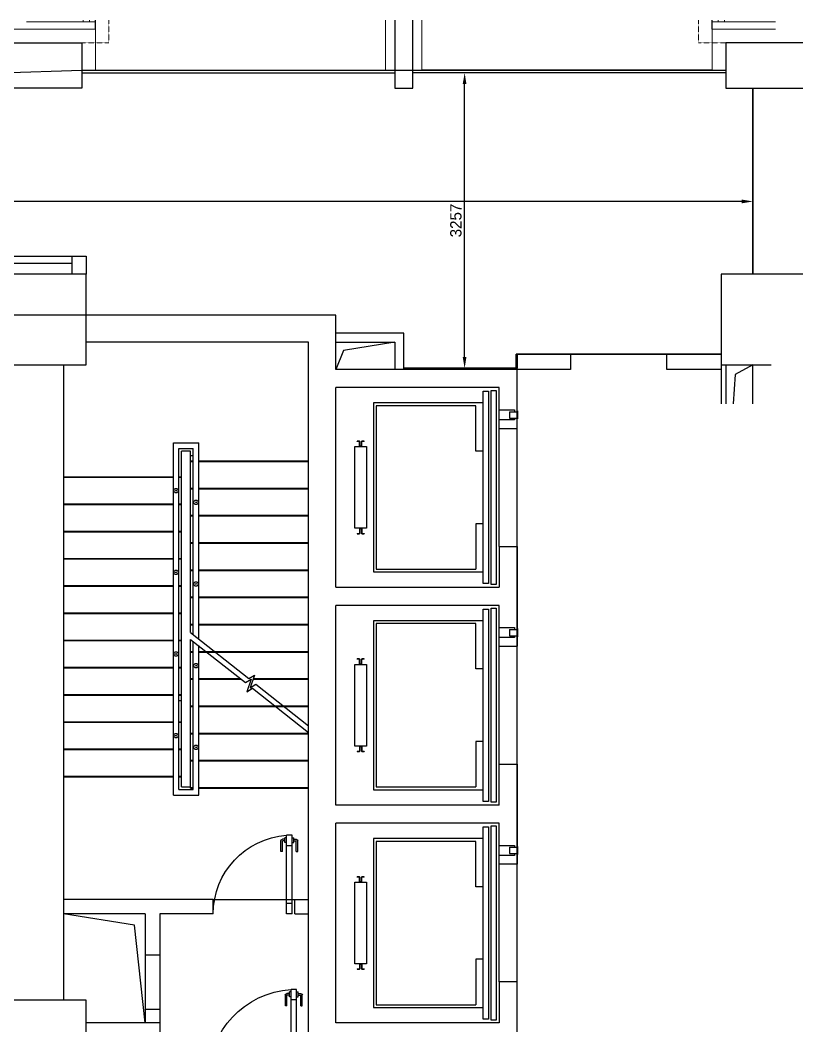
# Model space of a CAD drawing. Header units: millimetres. Extents: x 1343015 to 1379223, y 59393 to 94486.
# Drawn here: x 1359385 to 1368015, y 83402 to 94486 of the extents above; entities that cross this region are included whole.
import ezdxf

# ---------------------------------------------------------------- set-up
doc = ezdxf.new("R2010")
doc.units = ezdxf.units.MM
doc.linetypes.add('HIDDEN', pattern=[0.375, 0.25, -0.125])
doc.linetypes.add('HIDDEN2', pattern=[4.7625, 3.175, -1.5875])
for name, color, linetype in [('Baca', 7, 'Continuous'), ('Divar-esas', 7, 'Continuous'), ('Divar-komek', 7, 'Continuous'), ('Lift', 7, 'Continuous'), ('Meheccer', 7, 'Continuous'), ('OFFICE_BOUNDARY', 3, 'Continuous'), ('Pencere', 7, 'Continuous'), ('Pillekan', 7, 'Continuous'), ('plita 2', 7, 'Continuous'), ('Qapi', 7, 'Continuous'), ('Santexnika', 7, 'Continuous'), ('sutun1', 7, 'Continuous'), ('Tavan', 7, 'Continuous')]:
    doc.layers.add(name, color=color, linetype=linetype)
doc.layers.add('Fasad detali', color=37, linetype='Continuous', lineweight=20)
doc.layers.add('obl. keramogranit', color=138, linetype='Continuous', lineweight=18, true_color=0x005252)
doc.layers.add('plita', color=182, linetype='Continuous', lineweight=5, true_color=0x3a07c5)

msp = doc.modelspace()

# ---------------------------------------------------------------- linework, layer by layer
at = {"color": 1, "lineweight": 30}
for p, q in [((1359165, 93906), (1360065, 93936)), ((1360065, 93936), (1363515, 93936)), ((1363515, 93936), (1363515, 93936)), ((1363515, 93936), (1363715, 93936)), ((1363715, 93936), (1363715, 93936)), ((1363715, 93936), (1367165, 93936)), ((1367165, 93936), (1367165, 93736)), ((1367165, 93736), (1367465, 93736)), ((1367465, 93736), (1367465, 91686)), ((1367465, 91686), (1367115, 91686)), ((1367115, 91686), (1367115, 90806)), ((1360117, 91236), (1359115, 91236)), ((1362865, 91236), (1360117, 91236)), ((1362865, 91036), (1362865, 91236)), ((1363615, 91036), (1362865, 91036)), ((1363615, 90636), (1363615, 91036)), ((1367115, 90806), (1364855, 90806)), ((1364855, 90806), (1364855, 90636)), ((1364855, 90636), (1363615, 90636))]:
    msp.add_line(p, q, dxfattribs=at)
at = {"color": 18, "lineweight": -3, "true_color": 0x000000}
for p, q in [((1359165, 93906), (1360065, 93936)), ((1360065, 93936), (1363515, 93936)), ((1363515, 93936), (1363515, 93936)), ((1363515, 93936), (1363715, 93936)), ((1363715, 93936), (1363715, 93936)), ((1363715, 93936), (1367165, 93936)), ((1367165, 93936), (1367165, 93736)), ((1367165, 93736), (1367465, 93736)), ((1367465, 93736), (1367465, 91686)), ((1367465, 91686), (1367115, 91686)), ((1367115, 91686), (1367115, 90806)), ((1360117, 91236), (1359115, 91236)), ((1362865, 91236), (1360117, 91236)), ((1362865, 91036), (1362865, 91236)), ((1363615, 91036), (1362865, 91036)), ((1363615, 90649), (1363615, 91036)), ((1367115, 90806), (1364865, 90804)), ((1364865, 90804), (1364865, 90649)), ((1364865, 90649), (1363615, 90649))]:
    msp.add_line(p, q, dxfattribs=at)
at = {"color": 0, "lineweight": -2, "transparency": 16777216}
for p, q in [((1364516, 93906), (1364223, 93906)), ((1364286, 90774), (1364286, 93781)), ((1367465, 92680), (1367465, 92425)), ((1367340, 92488), (1343990, 92488)), ((1364516, 90649), (1364223, 90649))]:
    msp.add_line(p, q, dxfattribs=at)
for p, q in [((1363126, 89846), (1363100, 89846)), ((1363100, 89842), (1363100, 89846)), ((1363122, 89842), (1363100, 89842)), ((1363126, 89790), (1363126, 89838)), ((1363130, 89794), (1363130, 89842)), ((1363150, 89786), (1363130, 89786)), ((1363146, 89790), (1363134, 89790)), ((1363150, 89794), (1363150, 89842)), ((1363180, 89846), (1363154, 89846)), ((1363154, 89790), (1363154, 89838)), ((1363180, 89842), (1363158, 89842)), ((1363180, 89842), (1363180, 89846)), ((1363100, 88830), (1363100, 88826)), ((1363100, 88830), (1363122, 88830)), ((1363100, 88826), (1363126, 88826)), ((1363126, 88882), (1363126, 88834)), ((1363130, 88886), (1363150, 88886)), ((1363130, 88878), (1363130, 88830)), ((1363134, 88882), (1363146, 88882)), ((1363150, 88878), (1363150, 88830)), ((1363154, 88882), (1363154, 88834)), ((1363154, 88826), (1363180, 88826)), ((1363158, 88830), (1363180, 88830)), ((1363180, 88830), (1363180, 88826)), ((1363126, 87446), (1363100, 87446)), ((1363100, 87442), (1363100, 87446)), ((1363122, 87442), (1363100, 87442)), ((1363126, 87390), (1363126, 87438)), ((1363130, 87394), (1363130, 87442)), ((1363150, 87386), (1363130, 87386)), ((1363146, 87390), (1363134, 87390)), ((1363150, 87394), (1363150, 87442)), ((1363180, 87446), (1363154, 87446)), ((1363154, 87390), (1363154, 87438)), ((1363180, 87442), (1363158, 87442)), ((1363180, 87442), (1363180, 87446)), ((1363126, 86482), (1363126, 86434)), ((1363130, 86486), (1363150, 86486)), ((1363130, 86478), (1363130, 86430)), ((1363134, 86482), (1363146, 86482)), ((1363150, 86478), (1363150, 86430)), ((1363154, 86482), (1363154, 86434)), ((1363100, 86430), (1363100, 86426)), ((1363100, 86430), (1363122, 86430)), ((1363100, 86426), (1363126, 86426)), ((1363154, 86426), (1363180, 86426)), ((1363158, 86430), (1363180, 86430)), ((1363180, 86430), (1363180, 86426)), ((1363126, 85046), (1363100, 85046)), ((1363100, 85042), (1363100, 85046)), ((1363122, 85042), (1363100, 85042)), ((1363126, 84990), (1363126, 85038)), ((1363130, 84994), (1363130, 85042)), ((1363150, 84994), (1363150, 85042)), ((1363180, 85046), (1363154, 85046)), ((1363154, 84990), (1363154, 85038)), ((1363180, 85042), (1363158, 85042)), ((1363180, 85042), (1363180, 85046)), ((1363150, 84986), (1363130, 84986)), ((1363146, 84990), (1363134, 84990)), ((1363100, 84030), (1363100, 84026)), ((1363100, 84030), (1363122, 84030)), ((1363100, 84026), (1363126, 84026)), ((1363126, 84082), (1363126, 84034)), ((1363130, 84086), (1363150, 84086)), ((1363130, 84078), (1363130, 84030)), ((1363134, 84082), (1363146, 84082)), ((1363150, 84078), (1363150, 84030)), ((1363154, 84082), (1363154, 84034)), ((1363154, 84026), (1363180, 84026)), ((1363158, 84030), (1363180, 84030)), ((1363180, 84030), (1363180, 84026))]:
    msp.add_line(p, q)
at = {"extrusion": (0, 0, -1)}
for centre, start, end in [((-1363122, 89838), 90, 180), ((-1363126, 89842), 90, 180), ((-1363130, 89790), -90, 0), ((-1363134, 89794), -90, 0), ((-1363146, 89794), 180, -90), ((-1363154, 89842), 0, 90), ((-1363150, 89790), 180, -90), ((-1363158, 89838), 0, 90), ((-1363122, 88834), 180, -90), ((-1363130, 88882), 0, 90), ((-1363126, 88830), 180, -90), ((-1363134, 88878), 0, 90), ((-1363146, 88878), 90, 180), ((-1363150, 88882), 90, 180), ((-1363154, 88830), -90, 0), ((-1363158, 88834), -90, 0), ((-1363122, 87438), 90, 180), ((-1363126, 87442), 90, 180), ((-1363130, 87390), -90, 0), ((-1363134, 87394), -90, 0), ((-1363146, 87394), 180, -90), ((-1363154, 87442), 0, 90), ((-1363150, 87390), 180, -90), ((-1363158, 87438), 0, 90), ((-1363130, 86482), 0, 90), ((-1363134, 86478), 0, 90), ((-1363146, 86478), 90, 180), ((-1363150, 86482), 90, 180), ((-1363122, 86434), 180, -90), ((-1363126, 86430), 180, -90), ((-1363154, 86430), -90, 0), ((-1363158, 86434), -90, 0), ((-1363122, 85038), 90, 180), ((-1363126, 85042), 90, 180), ((-1363154, 85042), 0, 90), ((-1363158, 85038), 0, 90), ((-1363130, 84990), -90, 0), ((-1363134, 84994), -90, 0), ((-1363146, 84994), 180, -90), ((-1363150, 84990), 180, -90), ((-1363122, 84034), 180, -90), ((-1363130, 84082), 0, 90), ((-1363126, 84030), 180, -90), ((-1363134, 84078), 0, 90), ((-1363146, 84078), 90, 180), ((-1363150, 84082), 90, 180), ((-1363154, 84030), -90, 0), ((-1363158, 84034), -90, 0)]:
    msp.add_arc(centre, 4, start, end, dxfattribs=at)
at = {"color": 0, "transparency": 16777216}
for points in [[(1364265, 93781), (1364306, 93781), (1364286, 93906)], [(1367340, 92509), (1367340, 92467), (1367465, 92488)], [(1364265, 90774), (1364306, 90774), (1364286, 90649)]]:
    msp.add_solid(points, dxfattribs=at)
at = {"layer": 'Baca', "linetype": 'ByBlock'}
for p, q in [((1367465, 90686), (1367267, 90582)), ((1367267, 90582), (1367245, 90256))]:
    msp.add_line(p, q, dxfattribs=at)
at = {"layer": 'Baca'}
for p, q in [((1360645, 84514), (1359865, 84636)), ((1360765, 83436), (1360645, 84514))]:
    msp.add_line(p, q, dxfattribs=at)
msp.add_lwpolyline([(1363515, 90936), (1362950, 90845), (1362865, 90636)], dxfattribs=at)
at = {"layer": 'Divar-esas'}
for p, q in [((1359955, 91886), (1359955, 91686)), ((1359955, 91886), (1360115, 91886)), ((1360115, 91886), (1360115, 91686)), ((1362865, 90936), (1363515, 90936)), ((1363515, 90936), (1363515, 90636)), ((1361515, 84796), (1359865, 84796)), ((1361515, 84636), (1361515, 84796)), ((1362415, 84796), (1362565, 84796)), ((1362415, 84636), (1362415, 84796)), ((1360765, 84636), (1359865, 84636)), ((1360765, 84636), (1360765, 84186)), ((1361515, 84636), (1360925, 84636)), ((1360925, 84636), (1360925, 84186)), ((1362415, 84636), (1362565, 84636)), ((1360765, 84186), (1360925, 84186)), ((1360765, 83586), (1360765, 83436)), ((1360765, 83586), (1360925, 83586)), ((1360925, 83586), (1360925, 83436))]:
    msp.add_line(p, q, dxfattribs=at)
at = {"layer": 'Divar-komek'}
for p, q in [((1360215, 94386), (1360215, 94486)), ((1367015, 94386), (1367015, 94486)), ((1360765, 84186), (1360765, 83586)), ((1360925, 84186), (1360925, 83586))]:
    msp.add_line(p, q, dxfattribs=at)
at = {"layer": 'Fasad detali'}
for p, q in [((1360215, 94466), (1359456, 94466)), ((1360080, 94466), (1360080, 94486)), ((1360150, 94466), (1360150, 94486)), ((1360215, 94466), (1360215, 94386)), ((1367715, 94466), (1367015, 94466)), ((1367015, 94466), (1367015, 94386)), ((1367080, 94466), (1367080, 94486)), ((1367150, 94466), (1367150, 94486))]:
    msp.add_line(p, q, dxfattribs=at)
at = {"layer": 'Lift'}
for p, q in [((1364490, 88276), (1364490, 90396)), ((1364490, 90396), (1364550, 90396)), ((1364550, 90396), (1364550, 88276)), ((1364580, 88266), (1364580, 90406)), ((1364580, 90406), (1364635, 90406)), ((1364580, 90406), (1364635, 90406)), ((1364635, 90406), (1364635, 88266)), ((1363280, 90267), (1363280, 88405)), ((1364490, 90267), (1363280, 90267)), ((1363310, 90236), (1363310, 88436)), ((1364410, 90236), (1363310, 90236)), ((1364410, 89736), (1364410, 90236)), ((1364490, 89736), (1364410, 89736)), ((1364490, 88936), (1364410, 88936)), ((1364410, 88936), (1364410, 88436)), ((1363280, 88405), (1364490, 88405)), ((1363310, 88436), (1364410, 88436)), ((1364550, 88276), (1364490, 88276)), ((1364635, 88266), (1364580, 88266)), ((1364490, 85876), (1364490, 87996)), ((1364490, 87996), (1364550, 87996)), ((1364550, 87996), (1364550, 85876)), ((1364580, 85866), (1364580, 88006)), ((1364580, 88006), (1364635, 88006)), ((1364580, 88006), (1364635, 88006)), ((1364635, 88006), (1364635, 85866)), ((1363280, 87867), (1363280, 86005)), ((1364490, 87867), (1363280, 87867)), ((1363310, 87836), (1363310, 86036)), ((1364410, 87836), (1363310, 87836)), ((1364410, 87336), (1364410, 87836)), ((1364490, 87336), (1364410, 87336)), ((1364490, 86536), (1364410, 86536)), ((1364410, 86536), (1364410, 86036)), ((1363310, 86036), (1364410, 86036)), ((1363280, 86005), (1364490, 86005)), ((1364550, 85876), (1364490, 85876)), ((1364635, 85866), (1364580, 85866)), ((1364490, 83476), (1364490, 85596)), ((1364490, 85596), (1364550, 85596)), ((1364550, 85596), (1364550, 83476)), ((1364580, 83466), (1364580, 85606)), ((1364580, 85606), (1364635, 85606)), ((1364580, 85606), (1364635, 85606)), ((1364635, 85606), (1364635, 83466)), ((1363280, 85467), (1363280, 83605)), ((1364490, 85467), (1363280, 85467)), ((1363310, 85436), (1363310, 83636)), ((1364410, 85436), (1363310, 85436)), ((1364410, 84936), (1364410, 85436)), ((1364490, 84936), (1364410, 84936)), ((1364490, 84136), (1364410, 84136)), ((1364410, 84136), (1364410, 83636)), ((1363280, 83605), (1364490, 83605)), ((1363310, 83636), (1364410, 83636)), ((1364550, 83476), (1364490, 83476)), ((1364635, 83466), (1364580, 83466))]:
    msp.add_line(p, q, dxfattribs=at)
at = {"layer": 'Lift', "linetype": 'Continuous'}
for p, q in [((1364665, 90191), (1364835, 90191)), ((1364780, 90171), (1364865, 90171)), ((1364780, 90171), (1364780, 90101)), ((1364835, 90191), (1364835, 90171)), ((1364865, 90181), (1364868, 90181)), ((1364868, 90181), (1364868, 90091)), ((1364835, 90081), (1364665, 90081)), ((1364780, 90101), (1364865, 90101)), ((1364835, 90101), (1364835, 90081)), ((1364865, 90091), (1364868, 90091)), ((1364665, 87791), (1364835, 87791)), ((1364835, 87791), (1364835, 87771)), ((1364835, 87681), (1364665, 87681)), ((1364780, 87771), (1364865, 87771)), ((1364780, 87771), (1364780, 87701)), ((1364780, 87701), (1364865, 87701)), ((1364835, 87701), (1364835, 87681)), ((1364865, 87781), (1364868, 87781)), ((1364865, 87691), (1364868, 87691)), ((1364868, 87781), (1364868, 87691)), ((1364665, 85391), (1364835, 85391)), ((1364780, 85371), (1364865, 85371)), ((1364780, 85371), (1364780, 85301)), ((1364835, 85391), (1364835, 85371)), ((1364865, 85381), (1364868, 85381)), ((1364868, 85381), (1364868, 85291)), ((1364835, 85281), (1364665, 85281)), ((1364780, 85301), (1364865, 85301)), ((1364835, 85301), (1364835, 85281)), ((1364865, 85291), (1364868, 85291))]:
    msp.add_line(p, q, dxfattribs=at)
at = {"layer": 'Lift', "extrusion": (0, 0, -1)}
for points in [[(-1363205, 88886), (-1363075, 88886), (-1363075, 89786), (-1363205, 89786)], [(-1363205, 86486), (-1363075, 86486), (-1363075, 87386), (-1363205, 87386)], [(-1363205, 84086), (-1363075, 84086), (-1363075, 84986), (-1363205, 84986)]]:
    msp.add_lwpolyline(points, close=True, dxfattribs=at)
at = {"layer": 'Meheccer'}
for p, q in [((1361075, 85946), (1361075, 89826)), ((1361075, 89826), (1361355, 89826)), ((1361355, 87664), (1361355, 89826)), ((1361135, 86006), (1361135, 89766)), ((1361135, 89766), (1361295, 89766)), ((1361295, 87712), (1361295, 89766)), ((1361295, 86006), (1361295, 87638)), ((1361355, 85946), (1361355, 87591)), ((1361075, 85946), (1361355, 85946)), ((1361135, 86006), (1361295, 86006))]:
    msp.add_line(p, q, dxfattribs=at)
for centre, radius in [((1361105, 89301), 25), ((1361105, 89301), 5), ((1361325, 89172), 25), ((1361325, 89172), 5), ((1361105, 88401), 25), ((1361325, 88272), 25), ((1361105, 87501), 25), ((1361325, 87372), 25), ((1361325, 87372), 5), ((1361105, 86601), 25), ((1361325, 86472), 25), ((1361325, 86472), 5)]:
    msp.add_circle(centre, radius, dxfattribs=at)
at = {"layer": 'Meheccer', "linetype": 'HIDDEN2'}
for centre in [(1361105, 88401), (1361325, 88272), (1361105, 87501), (1361105, 86601)]:
    msp.add_circle(centre, 5, dxfattribs=at)
at = {"layer": 'obl. keramogranit'}
for p, q in [((1363415, 93936), (1363415, 94486)), ((1363815, 93936), (1363815, 94486)), ((1360215, 94386), (1359015, 94386)), ((1360215, 93936), (1360215, 94386)), ((1367715, 94386), (1367015, 94386)), ((1367015, 93936), (1367015, 94386)), ((1360215, 93936), (1360065, 93936)), ((1363515, 93936), (1363415, 93936)), ((1363715, 93936), (1363815, 93936)), ((1367165, 93936), (1367015, 93936))]:
    msp.add_line(p, q, dxfattribs=at)
at = {"layer": 'OFFICE_BOUNDARY'}
msp.add_lwpolyline([(1359165, 93906), (1360065, 93936), (1363515, 93936), (1363515, 93936), (1363715, 93936), (1363715, 93936), (1367165, 93936), (1367165, 93736), (1367465, 93736), (1367465, 91686), (1367115, 91686), (1367115, 90806), (1364855, 90806), (1364855, 90636), (1363615, 90636), (1363615, 91036), (1362865, 91036), (1362865, 91236), (1360117, 91236), (1359115, 91236)], dxfattribs=at)
at = {"layer": 'Pencere'}
for p, q in [((1360065, 93906), (1363515, 93906)), ((1360215, 93936), (1363415, 93936)), ((1367165, 93906), (1363715, 93906)), ((1367015, 93936), (1363815, 93936))]:
    msp.add_line(p, q, dxfattribs=at)
at = {"layer": 'Pencere', "linetype": 'ByBlock'}
for p, q in [((1359275, 91886), (1359955, 91886)), ((1359275, 91806), (1359955, 91806))]:
    msp.add_line(p, q, dxfattribs=at)
at = {"layer": 'Pillekan'}
for p, q in [((1361165, 86036), (1361165, 89736)), ((1361265, 89736), (1361165, 89736)), ((1361265, 87736), (1361265, 89736)), ((1361295, 89686), (1361265, 89686)), ((1361265, 89629), (1361295, 89629)), ((1361265, 89622), (1361295, 89622)), ((1361355, 89629), (1362565, 89629)), ((1361355, 89622), (1362565, 89622)), ((1361075, 89451), (1359865, 89451)), ((1361165, 89451), (1361135, 89451)), ((1361075, 89444), (1359865, 89444)), ((1361165, 89444), (1361135, 89444)), ((1361265, 89329), (1361295, 89329)), ((1361265, 89322), (1361295, 89322)), ((1361355, 89329), (1362565, 89329)), ((1361355, 89322), (1362565, 89322)), ((1361075, 89151), (1359865, 89151)), ((1361075, 89144), (1359865, 89144)), ((1361165, 89151), (1361135, 89151)), ((1361165, 89144), (1361135, 89144)), ((1361265, 89029), (1361295, 89029)), ((1361265, 89022), (1361295, 89022)), ((1361355, 89029), (1362565, 89029)), ((1361355, 89022), (1362565, 89022)), ((1361075, 88851), (1359865, 88851)), ((1361075, 88844), (1359865, 88844)), ((1361165, 88851), (1361135, 88851)), ((1361165, 88844), (1361135, 88844)), ((1361265, 88729), (1361295, 88729)), ((1361265, 88722), (1361295, 88722)), ((1361355, 88729), (1362565, 88729)), ((1361355, 88722), (1362565, 88722)), ((1361075, 88551), (1359865, 88551)), ((1361075, 88544), (1359865, 88544)), ((1361165, 88551), (1361135, 88551)), ((1361165, 88544), (1361135, 88544)), ((1361265, 88429), (1361295, 88429)), ((1361265, 88422), (1361295, 88422)), ((1361355, 88429), (1362565, 88429)), ((1361355, 88422), (1362565, 88422)), ((1361075, 88251), (1359865, 88251)), ((1361075, 88244), (1359865, 88244)), ((1361165, 88251), (1361135, 88251)), ((1361165, 88244), (1361135, 88244)), ((1361265, 88129), (1361295, 88129)), ((1361265, 88122), (1361295, 88122)), ((1361355, 88129), (1362565, 88129)), ((1361355, 88122), (1362565, 88122)), ((1361075, 87951), (1359865, 87951)), ((1361075, 87944), (1359865, 87944)), ((1361165, 87951), (1361135, 87951)), ((1361165, 87944), (1361135, 87944)), ((1361265, 87829), (1361295, 87829)), ((1361265, 87822), (1361295, 87822)), ((1361355, 87829), (1362565, 87829)), ((1361355, 87822), (1362565, 87822)), ((1361075, 87651), (1359865, 87651)), ((1361075, 87644), (1359865, 87644)), ((1361165, 87651), (1361135, 87651)), ((1361165, 87644), (1361135, 87644)), ((1361265, 86022), (1361265, 87662)), ((1361361, 87586), (1361355, 87586)), ((1361265, 87529), (1361295, 87529)), ((1361265, 87522), (1361295, 87522)), ((1361355, 87529), (1362565, 87529)), ((1361355, 87522), (1362565, 87522)), ((1361075, 87351), (1359865, 87351)), ((1361075, 87344), (1359865, 87344)), ((1361165, 87351), (1361135, 87351)), ((1361165, 87344), (1361135, 87344)), ((1361265, 87229), (1361295, 87229)), ((1361265, 87222), (1361295, 87222)), ((1361355, 87229), (1361814, 87229)), ((1361355, 87222), (1361823, 87222)), ((1361929, 87222), (1361931, 87222)), ((1361952, 87222), (1362565, 87222)), ((1361955, 87229), (1362565, 87229)), ((1361075, 87051), (1359865, 87051)), ((1361075, 87044), (1359865, 87044)), ((1361165, 87051), (1361135, 87051)), ((1361165, 87044), (1361135, 87044)), ((1361165, 86986), (1361135, 86986)), ((1361265, 86929), (1361295, 86929)), ((1361265, 86922), (1361295, 86922)), ((1361355, 86929), (1362565, 86929)), ((1361355, 86922), (1362565, 86922)), ((1361075, 86751), (1359865, 86751)), ((1361075, 86744), (1359865, 86744)), ((1361165, 86751), (1361135, 86751)), ((1361165, 86744), (1361135, 86744)), ((1361265, 86629), (1361295, 86629)), ((1361265, 86622), (1361295, 86622)), ((1361355, 86629), (1362565, 86629)), ((1361355, 86622), (1362565, 86622)), ((1361075, 86451), (1359865, 86451)), ((1361075, 86444), (1359865, 86444)), ((1361165, 86451), (1361135, 86451)), ((1361165, 86444), (1361135, 86444)), ((1361265, 86329), (1361295, 86329)), ((1361265, 86322), (1361295, 86322)), ((1361355, 86329), (1362565, 86329)), ((1361355, 86322), (1362565, 86322)), ((1361075, 86151), (1359865, 86151)), ((1361075, 86144), (1359865, 86144)), ((1361165, 86151), (1361135, 86151)), ((1361165, 86144), (1361135, 86144)), ((1361165, 86036), (1361265, 86036)), ((1361265, 86029), (1361295, 86029)), ((1361265, 86022), (1361295, 86022)), ((1361355, 86029), (1362565, 86029)), ((1361355, 86022), (1362565, 86022))]:
    msp.add_line(p, q, dxfattribs=at)
at = {"layer": 'Pillekan', "linetype": 'Continuous'}
for points in [[(1361265, 87736), (1361906, 87230), (1361968, 87268), (1361922, 87129), (1361984, 87168), (1362565, 86709)], [(1361265, 87662), (1361869, 87185), (1361931, 87223), (1361885, 87084), (1361948, 87123), (1362565, 86635)]]:
    msp.add_lwpolyline(points, dxfattribs=at)
at = {"layer": 'plita', "linetype": 'HIDDEN', "ltscale": 5}
for p, q in [((1360365, 94236), (1360365, 94486)), ((1366865, 94236), (1366865, 94486)), ((1360065, 94236), (1360365, 94236)), ((1367165, 94236), (1366865, 94236))]:
    msp.add_line(p, q, dxfattribs=at)
at = {"layer": 'plita 2'}
for p, q in [((1367165, 90686), (1367165, 90256)), ((1364665, 88686), (1364665, 89986)), ((1364665, 86286), (1364665, 87586)), ((1364665, 83886), (1364665, 85186))]:
    msp.add_line(p, q, dxfattribs=at)
at = {"layer": 'Qapi', "linetype": 'Continuous'}
for p, q in [((1362304, 85459), (1362277, 85459)), ((1362304, 85459), (1362277, 85459)), ((1362304, 85459), (1362277, 85459)), ((1362304, 85423), (1362304, 85476)), ((1362304, 85423), (1362304, 85476)), ((1362322, 85476), (1362304, 85476)), ((1362384, 85476), (1362402, 85476)), ((1362402, 85423), (1362402, 85476)), ((1362402, 85423), (1362402, 85476)), ((1362402, 85459), (1362429, 85459)), ((1362402, 85459), (1362429, 85459)), ((1362402, 85459), (1362429, 85459)), ((1362260, 85325), (1362260, 85441)), ((1362277, 85325), (1362277, 85441)), ((1362304, 85441), (1362277, 85441)), ((1362322, 85423), (1362304, 85423)), ((1362384, 85423), (1362402, 85423)), ((1362402, 85441), (1362429, 85441)), ((1362429, 85325), (1362429, 85441)), ((1362446, 85325), (1362446, 85441)), ((1362277, 85325), (1362260, 85325)), ((1362429, 85325), (1362446, 85325)), ((1362310, 83625), (1362310, 83741)), ((1362354, 83759), (1362327, 83759)), ((1362354, 83759), (1362327, 83759)), ((1362354, 83759), (1362327, 83759)), ((1362327, 83625), (1362327, 83741)), ((1362354, 83741), (1362327, 83741)), ((1362354, 83723), (1362354, 83777)), ((1362354, 83723), (1362354, 83777)), ((1362372, 83777), (1362354, 83777)), ((1362372, 83723), (1362354, 83723)), ((1362434, 83777), (1362452, 83777)), ((1362434, 83723), (1362452, 83723)), ((1362452, 83723), (1362452, 83777)), ((1362452, 83723), (1362452, 83777)), ((1362452, 83759), (1362479, 83759)), ((1362452, 83759), (1362479, 83759)), ((1362452, 83759), (1362479, 83759)), ((1362452, 83741), (1362479, 83741)), ((1362479, 83625), (1362479, 83741)), ((1362496, 83625), (1362496, 83741)), ((1362327, 83625), (1362310, 83625)), ((1362479, 83625), (1362496, 83625))]:
    msp.add_line(p, q, dxfattribs=at)
at = {"layer": 'Qapi'}
for p, q in [((1362384, 85503), (1362322, 85503)), ((1362384, 85503), (1362322, 85503)), ((1362322, 84636), (1362322, 85503)), ((1362384, 84636), (1362384, 85503)), ((1362384, 85387), (1362322, 85387)), ((1362384, 84752), (1362322, 84752)), ((1362384, 84636), (1362322, 84636)), ((1362384, 84636), (1362322, 84636)), ((1362434, 83803), (1362372, 83803)), ((1362372, 82836), (1362372, 83803)), ((1362434, 82836), (1362434, 83803)), ((1362434, 83688), (1362372, 83688)), ((1362434, 83688), (1362372, 83688))]:
    msp.add_line(p, q, dxfattribs=at)
at = {"layer": 'Qapi', "extrusion": (0, 0, -1)}
for centre, radius, end in [((-1362384, 84636), 869, 85.8935), ((-1362434, 82836), 969, 86.3179)]:
    msp.add_arc(centre, radius, 0, end, dxfattribs=at)
at = {"layer": 'Qapi', "linetype": 'Continuous', "extrusion": (0, 0, -1)}
for centre, start, end in [((-1362277, 85441), 0, 90), ((-1362429, 85441), 90, 180), ((-1362327, 83741), 0, 90), ((-1362479, 83741), 90, 180)]:
    msp.add_arc(centre, 17.8, start, end, dxfattribs=at)
at = {"layer": 'Santexnika'}
msp.add_line((1361515, 84796), (1362415, 84796), dxfattribs=at)
at = {"layer": 'sutun1'}
for p, q in [((1363515, 94486), (1363515, 93736)), ((1363715, 93736), (1363715, 94486)), ((1368015, 94236), (1367165, 94236)), ((1367165, 94236), (1367165, 93736)), ((1363515, 93736), (1363715, 93736)), ((1367165, 93736), (1368015, 93736)), ((1367465, 91686), (1367465, 93736)), ((1368015, 91686), (1367115, 91686)), ((1367115, 91686), (1367115, 90686)), ((1362865, 91236), (1360115, 91236)), ((1362865, 90636), (1362865, 91236)), ((1362865, 90636), (1362865, 91236)), ((1362565, 90936), (1360115, 90936)), ((1362565, 83036), (1362565, 90936)), ((1359865, 90686), (1359865, 83686)), ((1367115, 90686), (1367665, 90686)), ((1367465, 90256), (1367465, 90686)), ((1364865, 90636), (1362865, 90636)), ((1364865, 89986), (1364865, 90636)), ((1364665, 90436), (1362865, 90436)), ((1362865, 88236), (1362865, 90436)), ((1364665, 89986), (1364665, 90436)), ((1364665, 89986), (1364865, 89986)), ((1364665, 88686), (1364665, 88236)), ((1364665, 88686), (1364865, 88686)), ((1364865, 88686), (1364865, 87586)), ((1362865, 88236), (1364665, 88236)), ((1364665, 88036), (1362865, 88036)), ((1362865, 86186), (1362865, 88036)), ((1364665, 88036), (1362865, 88036)), ((1362865, 85836), (1362865, 88036)), ((1364665, 87586), (1364665, 88036)), ((1364665, 87586), (1364865, 87586)), ((1364665, 85836), (1364665, 86286)), ((1364665, 86286), (1364865, 86286)), ((1364865, 86286), (1364865, 85186)), ((1364665, 85836), (1362865, 85836)), ((1362865, 83436), (1362865, 85636)), ((1364665, 85636), (1362865, 85636)), ((1362865, 83436), (1362865, 85636)), ((1364665, 85186), (1364665, 85636)), ((1364865, 85186), (1364665, 85186)), ((1364865, 83886), (1364665, 83886)), ((1364665, 83886), (1364665, 83436)), ((1364865, 82836), (1364865, 83886)), ((1360925, 83436), (1360115, 83436)), ((1360925, 83436), (1360925, 83036)), ((1364665, 83436), (1362865, 83436))]:
    msp.add_line(p, q, dxfattribs=at)
at = {"layer": 'sutun1', "color": 134}
for p, q in [((1364865, 90804), (1367115, 90806)), ((1364865, 82836), (1364865, 90804)), ((1367115, 90806), (1367115, 90256))]:
    msp.add_line(p, q, dxfattribs=at)
at = {"layer": 'sutun1'}
for points in [[(1359165, 94236), (1360065, 94236), (1360065, 93736), (1359165, 93736)], [(1359115, 90686), (1360115, 90686), (1360115, 91686), (1359115, 91686)], [(1365455, 90636), (1364855, 90636), (1364855, 90806), (1365455, 90806)], [(1367115, 90636), (1366515, 90636), (1366515, 90806), (1367115, 90806)], [(1359115, 82686), (1360115, 82686), (1360115, 83686), (1359115, 83686)]]:
    msp.add_lwpolyline(points, close=True, dxfattribs=at)
at = {"layer": 'Tavan', "linetype": 'ByBlock'}
msp.add_line((1367115, 90686), (1367115, 90256), dxfattribs=at)

# ---------------------------------------------------------------- texts
at = {"color": 0, "transparency": 16777216, "insert": (1364190, 92278), "char_height": 125, "attachment_point": 5, "rotation": 90}
msp.add_mtext('3257', dxfattribs=at)

doc.saveas('drawing.dxf')
